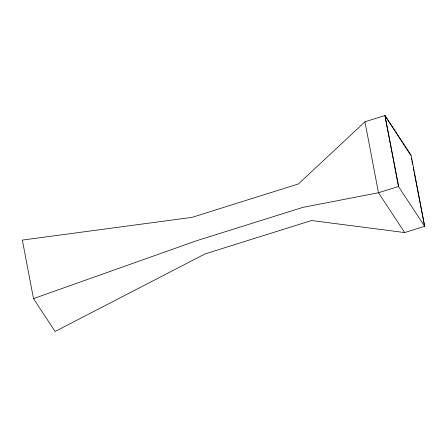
<?xml version="1.0" encoding="UTF-8"?>
<svg xmlns="http://www.w3.org/2000/svg" width="447" height="447" viewBox="0 0 447 447"><rect width="100%" height="100%" fill="white"/><g stroke="black" fill="none" stroke-linecap="round" stroke-linejoin="round"><path stroke-width="0.67" d="M364.964 121.791L298.406 183.963L191.914 217.382L22.35 240.089L33.491 298.63L55.115 331.473L205.022 253.935L311.509 220.516L404.686 232.563L424.65 226.294L411.151 155.338L384.934 115.527L364.964 121.791L378.469 192.752L404.686 232.563M33.491 298.63L196.373 240.793L302.859 207.38L378.469 192.752L398.433 186.488L424.65 226.294L414.185 172.458M398.433 186.488L384.934 115.527L410.871 155.422M411.402 158.149L411.67 159.512M411.933 160.875L412.598 164.284M413.257 167.686L413.922 171.095M384.934 115.527L398.707 186.399"/></g></svg>
